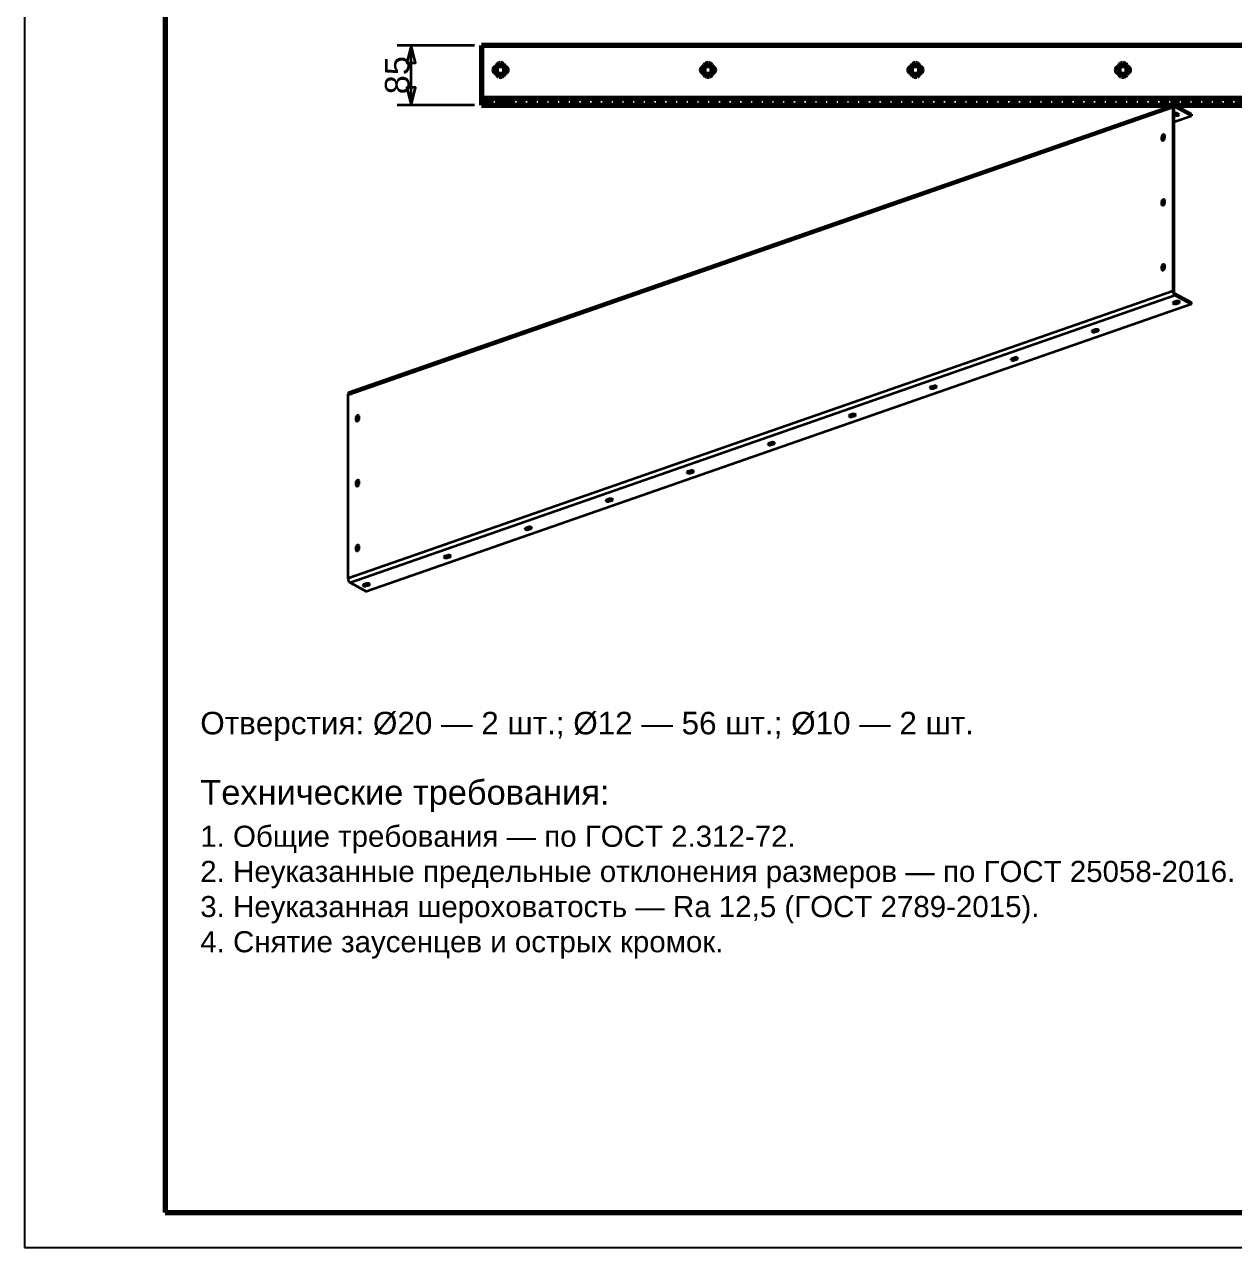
# Model space of a CAD drawing. Header units: millimetres. Extents: x 0 to 420, y 0 to 297.
# Drawn here: x 0 to 172.1, y 0 to 174 of the extents above; entities that cross this region are included whole.
import ezdxf
from ezdxf.enums import TextEntityAlignment as Align

# ---------------------------------------------------------------- set-up
doc = ezdxf.new("R2010")
doc.units = ezdxf.units.MM
doc.linetypes.add('DASHED', pattern=[1.524, 1.27, -0.254])
doc.styles.add('GOST', font='Arial')

msp = doc.modelspace()

# ---------------------------------------------------------------- linework, layer by layer
at = {"color": 7, "lineweight": 35}
for p, q in [((64, 171), (53, 171)), ((55, 162.5), (55, 171)), ((64, 162.5), (53, 162.5))]:
    msp.add_line(p, q, dxfattribs=at)
at = {"color": 1, "lineweight": 70}
for p, q in [((65, 171), (65, 163.5)), ((365.4, 171), (65, 171)), ((67.13, 167.99), (67.1, 167.8)), ((67.1, 167.8), (67.1, 167.2)), ((67.1, 167.2), (67.13, 167.01)), ((67.21, 168.15), (67.13, 167.99)), ((67.13, 167.01), (67.21, 166.85)), ((67.2, 168.1), (67.18, 168.1)), ((68.2, 168.1), (67.2, 168.1)), ((67.35, 168.29), (67.21, 168.15)), ((67.51, 168.37), (67.35, 168.29)), ((67.7, 168.4), (67.51, 168.37)), ((67.89, 168.37), (67.7, 168.4)), ((68.05, 168.29), (67.89, 168.37)), ((68.19, 168.15), (68.05, 168.29)), ((68.27, 167.99), (68.19, 168.15)), ((68.19, 166.85), (68.27, 167.01)), ((68.22, 168.1), (68.2, 168.1)), ((68.3, 167.8), (68.27, 167.99)), ((68.27, 167.01), (68.3, 167.2)), ((68.3, 167.2), (68.3, 167.8)), ((96.63, 167.99), (96.6, 167.8)), ((96.6, 167.8), (96.6, 167.2)), ((96.6, 167.2), (96.63, 167.01)), ((96.71, 168.15), (96.63, 167.99)), ((96.63, 167.01), (96.71, 166.85)), ((96.7, 168.1), (96.68, 168.1)), ((97.7, 168.1), (96.7, 168.1)), ((96.85, 168.29), (96.71, 168.15)), ((97.01, 168.37), (96.85, 168.29)), ((97.2, 168.4), (97.01, 168.37)), ((97.39, 168.37), (97.2, 168.4)), ((97.55, 168.29), (97.39, 168.37)), ((97.69, 168.15), (97.55, 168.29)), ((97.77, 167.99), (97.69, 168.15)), ((97.69, 166.85), (97.77, 167.01)), ((97.72, 168.1), (97.7, 168.1)), ((97.8, 167.8), (97.77, 167.99)), ((97.77, 167.01), (97.8, 167.2)), ((97.8, 167.2), (97.8, 167.8)), ((126.13, 167.99), (126.1, 167.8)), ((126.1, 167.8), (126.1, 167.2)), ((126.1, 167.2), (126.13, 167.01)), ((126.21, 168.15), (126.13, 167.99)), ((126.13, 167.01), (126.21, 166.85)), ((126.2, 168.1), (126.18, 168.1)), ((127.2, 168.1), (126.2, 168.1)), ((126.35, 168.29), (126.21, 168.15)), ((126.51, 168.37), (126.35, 168.29)), ((126.7, 168.4), (126.51, 168.37)), ((126.89, 168.37), (126.7, 168.4)), ((127.05, 168.29), (126.89, 168.37)), ((127.19, 168.15), (127.05, 168.29)), ((127.27, 167.99), (127.19, 168.15)), ((127.19, 166.85), (127.27, 167.01)), ((127.22, 168.1), (127.2, 168.1)), ((127.3, 167.8), (127.27, 167.99)), ((127.27, 167.01), (127.3, 167.2)), ((127.3, 167.2), (127.3, 167.8)), ((155.63, 167.99), (155.6, 167.8)), ((155.6, 167.8), (155.6, 167.2)), ((155.6, 167.2), (155.63, 167.01)), ((155.71, 168.15), (155.63, 167.99)), ((155.63, 167.01), (155.71, 166.85)), ((155.7, 168.1), (155.68, 168.1)), ((156.7, 168.1), (155.7, 168.1)), ((155.85, 168.29), (155.71, 168.15)), ((156.01, 168.37), (155.85, 168.29)), ((156.2, 168.4), (156.01, 168.37)), ((156.39, 168.37), (156.2, 168.4)), ((156.55, 168.29), (156.39, 168.37)), ((156.69, 168.15), (156.55, 168.29)), ((156.77, 167.99), (156.69, 168.15)), ((156.69, 166.85), (156.77, 167.01)), ((156.72, 168.1), (156.7, 168.1)), ((156.8, 167.8), (156.77, 167.99)), ((156.77, 167.01), (156.8, 167.2)), ((156.8, 167.2), (156.8, 167.8)), ((67.18, 166.9), (67.2, 166.9)), ((67.2, 166.9), (68.2, 166.9)), ((67.21, 166.85), (67.35, 166.71)), ((67.35, 166.71), (67.51, 166.63)), ((67.51, 166.63), (67.7, 166.6)), ((67.7, 166.6), (67.89, 166.63)), ((67.89, 166.63), (68.05, 166.71)), ((68.05, 166.71), (68.19, 166.85)), ((68.2, 166.9), (68.22, 166.9)), ((96.68, 166.9), (96.7, 166.9)), ((96.7, 166.9), (97.7, 166.9)), ((96.71, 166.85), (96.85, 166.71)), ((96.85, 166.71), (97.01, 166.63)), ((97.01, 166.63), (97.2, 166.6)), ((97.2, 166.6), (97.39, 166.63)), ((97.39, 166.63), (97.55, 166.71)), ((97.55, 166.71), (97.69, 166.85)), ((97.7, 166.9), (97.72, 166.9)), ((126.18, 166.9), (126.2, 166.9)), ((126.2, 166.9), (127.2, 166.9)), ((126.21, 166.85), (126.35, 166.71)), ((126.35, 166.71), (126.51, 166.63)), ((126.51, 166.63), (126.7, 166.6)), ((126.7, 166.6), (126.89, 166.63)), ((126.89, 166.63), (127.05, 166.71)), ((127.05, 166.71), (127.19, 166.85)), ((127.2, 166.9), (127.22, 166.9)), ((155.68, 166.9), (155.7, 166.9)), ((155.7, 166.9), (156.7, 166.9)), ((155.71, 166.85), (155.85, 166.71)), ((155.85, 166.71), (156.01, 166.63)), ((156.01, 166.63), (156.2, 166.6)), ((156.2, 166.6), (156.39, 166.63)), ((156.39, 166.63), (156.55, 166.71)), ((156.55, 166.71), (156.69, 166.85)), ((156.7, 166.9), (156.72, 166.9)), ((65, 163.5), (65, 163.39)), ((65, 163.5), (365.4, 163.5)), ((65, 163.39), (65, 163.28)), ((65, 163.28), (65, 163.17)), ((65, 163.17), (65, 163.07)), ((65, 163.07), (65, 162.97)), ((65, 162.97), (65, 162.88)), ((65, 162.88), (65, 162.79)), ((65, 162.79), (65, 162.72)), ((65, 162.72), (65, 162.65)), ((65, 162.65), (65, 162.6)), ((65, 162.6), (65, 162.56)), ((65, 162.56), (65, 162.53)), ((65, 162.53), (65, 162.51)), ((65, 162.51), (65, 162.5)), ((65, 162.5), (365.4, 162.5))]:
    msp.add_line(p, q, dxfattribs=at)
at = {"color": 5, "linetype": 'DASHED', "lineweight": 35}
for p, q in [((65, 171), (65, 163.5)), ((365.4, 171), (65, 171)), ((65, 163.5), (65, 171)), ((365.4, 171), (65, 171)), ((65, 171), (365.4, 171)), ((65, 163.5), (65, 171)), ((66.6, 167.5), (66.63, 167.69)), ((66.63, 167.68), (66.6, 167.5)), ((66.6, 167.5), (66.63, 167.32)), ((66.63, 167.31), (66.6, 167.5)), ((66.71, 167.85), (66.63, 167.68)), ((66.63, 167.69), (66.71, 167.85)), ((66.63, 167.32), (66.71, 167.15)), ((66.71, 167.15), (66.63, 167.31)), ((66.71, 167.85), (66.85, 167.99)), ((66.84, 167.98), (66.71, 167.85)), ((66.71, 167.15), (66.84, 167.02)), ((66.85, 167.01), (66.71, 167.15)), ((67, 168.07), (66.84, 167.98)), ((66.84, 167.02), (67, 166.93)), ((66.85, 167.99), (67.01, 168.07)), ((67.01, 166.93), (66.85, 167.01)), ((67.18, 168.1), (67, 168.07)), ((67.01, 168.07), (67.2, 168.1)), ((67.1, 167.8), (67.13, 167.99)), ((67.1, 167.2), (67.1, 167.8)), ((67.13, 167.01), (67.1, 167.2)), ((67.13, 167.99), (67.21, 168.15)), ((67.21, 166.85), (67.13, 167.01)), ((67.2, 168.1), (68.2, 168.1)), ((67.21, 168.15), (67.35, 168.29)), ((67.35, 168.29), (67.51, 168.37)), ((67.51, 168.37), (67.7, 168.4)), ((67.7, 168.4), (67.89, 168.37)), ((67.89, 168.37), (68.05, 168.29)), ((68.05, 168.29), (68.19, 168.15)), ((68.19, 168.15), (68.27, 167.99)), ((68.27, 167.01), (68.19, 166.85)), ((68.2, 168.1), (68.39, 168.07)), ((68.4, 168.07), (68.22, 168.1)), ((68.27, 167.99), (68.3, 167.8)), ((68.3, 167.2), (68.27, 167.01)), ((68.3, 167.8), (68.3, 167.2)), ((68.39, 168.07), (68.55, 167.99)), ((68.55, 167.01), (68.39, 166.93)), ((68.56, 167.98), (68.4, 168.07)), ((68.4, 166.93), (68.56, 167.02)), ((68.55, 167.99), (68.69, 167.85)), ((68.69, 167.15), (68.55, 167.01)), ((68.69, 167.85), (68.56, 167.98)), ((68.56, 167.02), (68.69, 167.15)), ((68.77, 167.68), (68.69, 167.85)), ((68.69, 167.85), (68.77, 167.69)), ((68.69, 167.15), (68.77, 167.32)), ((68.77, 167.31), (68.69, 167.15)), ((68.77, 167.69), (68.8, 167.5)), ((68.8, 167.5), (68.77, 167.68)), ((68.77, 167.32), (68.8, 167.5)), ((68.8, 167.5), (68.77, 167.31)), ((96.1, 167.5), (96.13, 167.69)), ((96.13, 167.68), (96.1, 167.5)), ((96.1, 167.5), (96.13, 167.32)), ((96.13, 167.31), (96.1, 167.5)), ((96.21, 167.85), (96.13, 167.68)), ((96.13, 167.69), (96.21, 167.85)), ((96.13, 167.32), (96.21, 167.15)), ((96.21, 167.15), (96.13, 167.31)), ((96.21, 167.85), (96.35, 167.99)), ((96.34, 167.98), (96.21, 167.85)), ((96.21, 167.15), (96.34, 167.02)), ((96.35, 167.01), (96.21, 167.15)), ((96.5, 168.07), (96.34, 167.98)), ((96.34, 167.02), (96.5, 166.93)), ((96.35, 167.99), (96.51, 168.07)), ((96.51, 166.93), (96.35, 167.01)), ((96.68, 168.1), (96.5, 168.07)), ((96.51, 168.07), (96.7, 168.1)), ((96.6, 167.8), (96.63, 167.99)), ((96.6, 167.2), (96.6, 167.8)), ((96.63, 167.01), (96.6, 167.2)), ((96.63, 167.99), (96.71, 168.15)), ((96.71, 166.85), (96.63, 167.01)), ((96.7, 168.1), (97.7, 168.1)), ((96.71, 168.15), (96.85, 168.29)), ((96.85, 168.29), (97.01, 168.37)), ((97.01, 168.37), (97.2, 168.4)), ((97.2, 168.4), (97.39, 168.37)), ((97.39, 168.37), (97.55, 168.29)), ((97.55, 168.29), (97.69, 168.15)), ((97.69, 168.15), (97.77, 167.99)), ((97.77, 167.01), (97.69, 166.85)), ((97.7, 168.1), (97.89, 168.07)), ((97.9, 168.07), (97.72, 168.1)), ((97.77, 167.99), (97.8, 167.8)), ((97.8, 167.2), (97.77, 167.01)), ((97.8, 167.8), (97.8, 167.2)), ((97.89, 168.07), (98.05, 167.99)), ((98.05, 167.01), (97.89, 166.93)), ((98.06, 167.98), (97.9, 168.07)), ((97.9, 166.93), (98.06, 167.02)), ((98.05, 167.99), (98.19, 167.85)), ((98.19, 167.15), (98.05, 167.01)), ((98.19, 167.85), (98.06, 167.98)), ((98.06, 167.02), (98.19, 167.15)), ((98.27, 167.68), (98.19, 167.85)), ((98.19, 167.85), (98.27, 167.69)), ((98.19, 167.15), (98.27, 167.32)), ((98.27, 167.31), (98.19, 167.15)), ((98.27, 167.69), (98.3, 167.5)), ((98.3, 167.5), (98.27, 167.68)), ((98.27, 167.32), (98.3, 167.5)), ((98.3, 167.5), (98.27, 167.31)), ((125.6, 167.5), (125.63, 167.69)), ((125.63, 167.68), (125.6, 167.5)), ((125.6, 167.5), (125.63, 167.32)), ((125.63, 167.31), (125.6, 167.5)), ((125.71, 167.85), (125.63, 167.68)), ((125.63, 167.69), (125.71, 167.85)), ((125.63, 167.32), (125.71, 167.15)), ((125.71, 167.15), (125.63, 167.31)), ((125.71, 167.85), (125.85, 167.99)), ((125.84, 167.98), (125.71, 167.85)), ((125.71, 167.15), (125.84, 167.02)), ((125.85, 167.01), (125.71, 167.15)), ((126, 168.07), (125.84, 167.98)), ((125.84, 167.02), (126, 166.93)), ((125.85, 167.99), (126.01, 168.07)), ((126.01, 166.93), (125.85, 167.01)), ((126.18, 168.1), (126, 168.07)), ((126.01, 168.07), (126.2, 168.1)), ((126.1, 167.8), (126.13, 167.99)), ((126.1, 167.2), (126.1, 167.8)), ((126.13, 167.01), (126.1, 167.2)), ((126.13, 167.99), (126.21, 168.15)), ((126.21, 166.85), (126.13, 167.01)), ((126.2, 168.1), (127.2, 168.1)), ((126.21, 168.15), (126.35, 168.29)), ((126.35, 168.29), (126.51, 168.37)), ((126.51, 168.37), (126.7, 168.4)), ((126.7, 168.4), (126.89, 168.37)), ((126.89, 168.37), (127.05, 168.29)), ((127.05, 168.29), (127.19, 168.15)), ((127.19, 168.15), (127.27, 167.99)), ((127.27, 167.01), (127.19, 166.85)), ((127.2, 168.1), (127.39, 168.07)), ((127.4, 168.07), (127.22, 168.1)), ((127.27, 167.99), (127.3, 167.8)), ((127.3, 167.2), (127.27, 167.01)), ((127.3, 167.8), (127.3, 167.2)), ((127.39, 168.07), (127.55, 167.99)), ((127.55, 167.01), (127.39, 166.93)), ((127.56, 167.98), (127.4, 168.07)), ((127.4, 166.93), (127.56, 167.02)), ((127.55, 167.99), (127.69, 167.85)), ((127.69, 167.15), (127.55, 167.01)), ((127.69, 167.85), (127.56, 167.98)), ((127.56, 167.02), (127.69, 167.15)), ((127.77, 167.68), (127.69, 167.85)), ((127.69, 167.85), (127.77, 167.69)), ((127.69, 167.15), (127.77, 167.32)), ((127.77, 167.31), (127.69, 167.15)), ((127.77, 167.69), (127.8, 167.5)), ((127.8, 167.5), (127.77, 167.68)), ((127.77, 167.32), (127.8, 167.5)), ((127.8, 167.5), (127.77, 167.31)), ((155.1, 167.5), (155.13, 167.69)), ((155.13, 167.68), (155.1, 167.5)), ((155.1, 167.5), (155.13, 167.32)), ((155.13, 167.31), (155.1, 167.5)), ((155.21, 167.85), (155.13, 167.68)), ((155.13, 167.69), (155.21, 167.85)), ((155.13, 167.32), (155.21, 167.15)), ((155.21, 167.15), (155.13, 167.31)), ((155.21, 167.85), (155.35, 167.99)), ((155.34, 167.98), (155.21, 167.85)), ((155.21, 167.15), (155.34, 167.02)), ((155.35, 167.01), (155.21, 167.15)), ((155.5, 168.07), (155.34, 167.98)), ((155.34, 167.02), (155.5, 166.93)), ((155.35, 167.99), (155.51, 168.07)), ((155.51, 166.93), (155.35, 167.01)), ((155.68, 168.1), (155.5, 168.07)), ((155.51, 168.07), (155.7, 168.1)), ((155.6, 167.8), (155.63, 167.99)), ((155.6, 167.2), (155.6, 167.8)), ((155.63, 167.01), (155.6, 167.2)), ((155.63, 167.99), (155.71, 168.15)), ((155.71, 166.85), (155.63, 167.01)), ((155.7, 168.1), (156.7, 168.1)), ((155.71, 168.15), (155.85, 168.29)), ((155.85, 168.29), (156.01, 168.37)), ((156.01, 168.37), (156.2, 168.4)), ((156.2, 168.4), (156.39, 168.37)), ((156.39, 168.37), (156.55, 168.29)), ((156.55, 168.29), (156.69, 168.15)), ((156.69, 168.15), (156.77, 167.99)), ((156.77, 167.01), (156.69, 166.85)), ((156.7, 168.1), (156.89, 168.07)), ((156.9, 168.07), (156.72, 168.1)), ((156.77, 167.99), (156.8, 167.8)), ((156.8, 167.2), (156.77, 167.01)), ((156.8, 167.8), (156.8, 167.2)), ((156.89, 168.07), (157.05, 167.99)), ((157.05, 167.01), (156.89, 166.93)), ((157.06, 167.98), (156.9, 168.07)), ((156.9, 166.93), (157.06, 167.02)), ((157.05, 167.99), (157.19, 167.85)), ((157.19, 167.15), (157.05, 167.01)), ((157.19, 167.85), (157.06, 167.98)), ((157.06, 167.02), (157.19, 167.15)), ((157.27, 167.68), (157.19, 167.85)), ((157.19, 167.85), (157.27, 167.69)), ((157.19, 167.15), (157.27, 167.32)), ((157.27, 167.31), (157.19, 167.15)), ((157.27, 167.69), (157.3, 167.5)), ((157.3, 167.5), (157.27, 167.68)), ((157.27, 167.32), (157.3, 167.5)), ((157.3, 167.5), (157.27, 167.31)), ((67, 166.93), (67.18, 166.9)), ((67.2, 166.9), (67.01, 166.93)), ((68.2, 166.9), (67.2, 166.9)), ((67.35, 166.71), (67.21, 166.85)), ((67.51, 166.63), (67.35, 166.71)), ((67.7, 166.6), (67.51, 166.63)), ((67.89, 166.63), (67.7, 166.6)), ((68.05, 166.71), (67.89, 166.63)), ((68.19, 166.85), (68.05, 166.71)), ((68.39, 166.93), (68.2, 166.9)), ((68.22, 166.9), (68.4, 166.93)), ((96.5, 166.93), (96.68, 166.9)), ((96.7, 166.9), (96.51, 166.93)), ((97.7, 166.9), (96.7, 166.9)), ((96.85, 166.71), (96.71, 166.85)), ((97.01, 166.63), (96.85, 166.71)), ((97.2, 166.6), (97.01, 166.63)), ((97.39, 166.63), (97.2, 166.6)), ((97.55, 166.71), (97.39, 166.63)), ((97.69, 166.85), (97.55, 166.71)), ((97.89, 166.93), (97.7, 166.9)), ((97.72, 166.9), (97.9, 166.93)), ((126, 166.93), (126.18, 166.9)), ((126.2, 166.9), (126.01, 166.93)), ((127.2, 166.9), (126.2, 166.9)), ((126.35, 166.71), (126.21, 166.85)), ((126.51, 166.63), (126.35, 166.71)), ((126.7, 166.6), (126.51, 166.63)), ((126.89, 166.63), (126.7, 166.6)), ((127.05, 166.71), (126.89, 166.63)), ((127.19, 166.85), (127.05, 166.71)), ((127.39, 166.93), (127.2, 166.9)), ((127.22, 166.9), (127.4, 166.93)), ((155.5, 166.93), (155.68, 166.9)), ((155.7, 166.9), (155.51, 166.93)), ((156.7, 166.9), (155.7, 166.9)), ((155.85, 166.71), (155.71, 166.85)), ((156.01, 166.63), (155.85, 166.71)), ((156.2, 166.6), (156.01, 166.63)), ((156.39, 166.63), (156.2, 166.6)), ((156.55, 166.71), (156.39, 166.63)), ((156.69, 166.85), (156.55, 166.71)), ((156.89, 166.93), (156.7, 166.9)), ((156.72, 166.9), (156.9, 166.93)), ((65, 163.39), (65, 163.5)), ((65, 163.5), (65, 163.44)), ((65, 163.44), (65, 163.5)), ((65, 163.44), (65, 163.39)), ((65, 163.39), (65, 163.44)), ((65, 163.28), (65, 163.39)), ((65, 163.39), (65, 163.33)), ((65, 163.33), (65, 163.39)), ((65, 163.33), (65, 163.28)), ((65, 163.28), (65, 163.33)), ((65, 163.17), (65, 163.28)), ((65, 163.28), (65, 163.23)), ((65, 163.23), (65, 163.28)), ((65, 163.23), (65, 163.19)), ((65, 163.19), (65, 163.23)), ((65, 163.19), (65, 163.15)), ((65, 163.15), (65, 163.19)), ((65, 163.07), (65, 163.17)), ((65, 163.15), (65, 163.11)), ((65, 163.11), (65, 163.15)), ((65, 163.11), (65, 163.08)), ((65, 163.08), (65, 163.11)), ((65, 163.08), (65, 163.05)), ((65, 163.05), (65, 163.08)), ((65, 162.97), (65, 163.07)), ((65, 163.05), (65, 163.03)), ((65, 163.03), (65, 163.05)), ((65, 163.03), (65, 163.01)), ((65, 163.01), (65, 163.03)), ((65, 163.01), (65, 163)), ((65, 163), (65, 163.01)), ((65, 163), (65, 163)), ((65, 163), (65, 162.5)), ((365.4, 163), (65, 163)), ((365.4, 163), (65, 163)), ((65, 163), (65, 162.5)), ((65, 163), (65, 163)), ((65, 162.88), (65, 162.97)), ((65, 162.79), (65, 162.88)), ((65, 162.72), (65, 162.79)), ((65, 162.65), (65, 162.72)), ((65, 162.6), (65, 162.65)), ((65, 162.56), (65, 162.6)), ((65, 162.53), (65, 162.56)), ((65, 162.51), (65, 162.53)), ((65, 162.5), (65, 162.51)), ((65, 162.5), (365.4, 162.5)), ((67.9, 163), (67.9, 162.5)), ((67.92, 163), (67.9, 163)), ((67.9, 163), (67.9, 162.5)), ((67.9, 163), (67.92, 163)), ((67.9, 163), (67.9, 162.5)), ((67.92, 163), (67.9, 163)), ((67.9, 163), (67.9, 162.5)), ((67.9, 163), (67.92, 163)), ((67.9, 163), (67.9, 162.5)), ((67.92, 163), (67.9, 163)), ((67.9, 163), (67.9, 162.5)), ((67.9, 163), (67.92, 163)), ((67.9, 162.5), (67.92, 162.5)), ((67.92, 162.5), (67.9, 162.5)), ((67.9, 162.5), (67.92, 162.5)), ((67.92, 162.5), (67.9, 162.5)), ((67.9, 162.5), (67.92, 162.5)), ((67.92, 162.5), (67.9, 162.5)), ((67.96, 163), (67.92, 163)), ((67.92, 163), (67.96, 163)), ((67.96, 163), (67.92, 163)), ((67.92, 163), (67.96, 163)), ((67.96, 163), (67.92, 163)), ((67.92, 163), (67.96, 163)), ((67.92, 162.5), (67.96, 162.5)), ((67.96, 162.5), (67.92, 162.5)), ((67.92, 162.5), (67.96, 162.5)), ((67.96, 162.5), (67.92, 162.5)), ((67.92, 162.5), (67.96, 162.5)), ((67.96, 162.5), (67.92, 162.5)), ((68.03, 163), (67.96, 163)), ((67.96, 163), (68.03, 163)), ((68.03, 163), (67.96, 163)), ((67.96, 163), (68.03, 163)), ((68.03, 163), (67.96, 163)), ((67.96, 163), (68.03, 163)), ((67.96, 162.5), (68.03, 162.5)), ((68.03, 162.5), (67.96, 162.5)), ((67.96, 162.5), (68.03, 162.5)), ((68.03, 162.5), (67.96, 162.5)), ((67.96, 162.5), (68.03, 162.5)), ((68.03, 162.5), (67.96, 162.5)), ((68.13, 163), (68.03, 163)), ((68.03, 163), (68.13, 163)), ((68.13, 163), (68.03, 163)), ((68.03, 163), (68.13, 163)), ((68.13, 163), (68.03, 163)), ((68.03, 163), (68.13, 163)), ((68.03, 162.5), (68.13, 162.5)), ((68.13, 162.5), (68.03, 162.5)), ((68.03, 162.5), (68.13, 162.5)), ((68.13, 162.5), (68.03, 162.5)), ((68.03, 162.5), (68.13, 162.5)), ((68.13, 162.5), (68.03, 162.5)), ((68.24, 163), (68.13, 163)), ((68.13, 163), (68.24, 163)), ((68.24, 163), (68.13, 163)), ((68.13, 163), (68.24, 163)), ((68.24, 163), (68.13, 163)), ((68.13, 163), (68.24, 163)), ((68.13, 162.5), (68.24, 162.5)), ((68.24, 162.5), (68.13, 162.5)), ((68.13, 162.5), (68.24, 162.5)), ((68.24, 162.5), (68.13, 162.5)), ((68.13, 162.5), (68.24, 162.5)), ((68.24, 162.5), (68.13, 162.5)), ((68.37, 163), (68.24, 163)), ((68.24, 163), (68.37, 163)), ((68.37, 163), (68.24, 163)), ((68.24, 163), (68.37, 163)), ((68.37, 163), (68.24, 163)), ((68.24, 163), (68.37, 163)), ((68.24, 162.5), (68.37, 162.5)), ((68.37, 162.5), (68.24, 162.5)), ((68.24, 162.5), (68.37, 162.5)), ((68.37, 162.5), (68.24, 162.5)), ((68.24, 162.5), (68.37, 162.5)), ((68.37, 162.5), (68.24, 162.5)), ((68.5, 163), (68.37, 163)), ((68.37, 163), (68.5, 163)), ((68.5, 163), (68.37, 163)), ((68.37, 163), (68.5, 163)), ((68.5, 163), (68.37, 163)), ((68.37, 163), (68.5, 163)), ((68.37, 162.5), (68.5, 162.5)), ((68.5, 162.5), (68.37, 162.5)), ((68.37, 162.5), (68.5, 162.5)), ((68.5, 162.5), (68.37, 162.5)), ((68.37, 162.5), (68.5, 162.5)), ((68.5, 162.5), (68.37, 162.5)), ((68.63, 163), (68.5, 163)), ((68.5, 163), (68.63, 163)), ((68.63, 163), (68.5, 163)), ((68.5, 163), (68.63, 163)), ((68.63, 163), (68.5, 163)), ((68.5, 163), (68.63, 163)), ((68.5, 162.5), (68.63, 162.5)), ((68.63, 162.5), (68.5, 162.5)), ((68.5, 162.5), (68.63, 162.5)), ((68.63, 162.5), (68.5, 162.5)), ((68.5, 162.5), (68.63, 162.5)), ((68.63, 162.5), (68.5, 162.5)), ((68.76, 163), (68.63, 163)), ((68.63, 163), (68.76, 163)), ((68.76, 163), (68.63, 163)), ((68.63, 163), (68.76, 163)), ((68.76, 163), (68.63, 163)), ((68.63, 163), (68.76, 163)), ((68.63, 162.5), (68.76, 162.5)), ((68.76, 162.5), (68.63, 162.5)), ((68.63, 162.5), (68.76, 162.5)), ((68.76, 162.5), (68.63, 162.5)), ((68.63, 162.5), (68.76, 162.5)), ((68.76, 162.5), (68.63, 162.5)), ((68.87, 163), (68.76, 163)), ((68.76, 163), (68.87, 163)), ((68.87, 163), (68.76, 163)), ((68.76, 163), (68.87, 163)), ((68.87, 163), (68.76, 163)), ((68.76, 163), (68.87, 163)), ((68.76, 162.5), (68.87, 162.5)), ((68.87, 162.5), (68.76, 162.5)), ((68.76, 162.5), (68.87, 162.5)), ((68.87, 162.5), (68.76, 162.5)), ((68.76, 162.5), (68.87, 162.5)), ((68.87, 162.5), (68.76, 162.5)), ((68.97, 163), (68.87, 163)), ((68.87, 163), (68.97, 163)), ((68.97, 163), (68.87, 163)), ((68.87, 163), (68.97, 163)), ((68.97, 163), (68.87, 163)), ((68.87, 163), (68.97, 163)), ((68.87, 162.5), (68.97, 162.5)), ((68.97, 162.5), (68.87, 162.5)), ((68.87, 162.5), (68.97, 162.5)), ((68.97, 162.5), (68.87, 162.5)), ((68.87, 162.5), (68.97, 162.5)), ((68.97, 162.5), (68.87, 162.5)), ((69.04, 163), (68.97, 163)), ((68.97, 163), (69.04, 163)), ((69.04, 163), (68.97, 163)), ((68.97, 163), (69.04, 163)), ((69.04, 163), (68.97, 163)), ((68.97, 163), (69.04, 163)), ((68.97, 162.5), (69.04, 162.5)), ((69.04, 162.5), (68.97, 162.5)), ((68.97, 162.5), (69.04, 162.5)), ((69.04, 162.5), (68.97, 162.5)), ((68.97, 162.5), (69.04, 162.5)), ((69.04, 162.5), (68.97, 162.5)), ((69.08, 163), (69.04, 163)), ((69.04, 163), (69.08, 163)), ((69.08, 163), (69.04, 163)), ((69.04, 163), (69.08, 163)), ((69.08, 163), (69.04, 163)), ((69.04, 163), (69.08, 163)), ((69.04, 162.5), (69.08, 162.5)), ((69.08, 162.5), (69.04, 162.5)), ((69.04, 162.5), (69.08, 162.5)), ((69.08, 162.5), (69.04, 162.5)), ((69.04, 162.5), (69.08, 162.5)), ((69.08, 162.5), (69.04, 162.5)), ((69.1, 163), (69.08, 163)), ((69.08, 163), (69.1, 163)), ((69.1, 163), (69.08, 163)), ((69.08, 163), (69.1, 163)), ((69.1, 163), (69.08, 163)), ((69.08, 163), (69.1, 163)), ((69.08, 162.5), (69.1, 162.5)), ((69.1, 162.5), (69.08, 162.5)), ((69.08, 162.5), (69.1, 162.5)), ((69.1, 162.5), (69.08, 162.5)), ((69.08, 162.5), (69.1, 162.5)), ((69.1, 162.5), (69.08, 162.5)), ((69.1, 163), (69.1, 162.5)), ((69.1, 163), (69.1, 162.5)), ((69.1, 163), (69.1, 162.5)), ((69.1, 163), (69.1, 162.5)), ((69.1, 163), (69.1, 162.5)), ((69.1, 163), (69.1, 162.5))]:
    msp.add_line(p, q, dxfattribs=at)
at = {"color": 1, "lineweight": 35}
for p, q in [((46, 121.3), (163.29, 162.19)), ((163.43, 162.49), (46.15, 121.61)), ((163.3, 162.3), (163.29, 162.19)), ((163.29, 162.19), (163.29, 136.09)), ((163.33, 162.39), (163.3, 162.3)), ((163.37, 162.45), (163.33, 162.39)), ((163.43, 162.49), (163.37, 162.45)), ((163.47, 162.5), (163.43, 162.49)), ((163.45, 162.16), (163.44, 162.1)), ((163.44, 162.1), (163.44, 136)), ((163.46, 162.2), (163.45, 162.16)), ((163.49, 162.24), (163.46, 162.2)), ((163.6, 162.24), (163.46, 162.2)), ((163.51, 162.5), (163.47, 162.5)), ((163.52, 162.26), (163.49, 162.24)), ((163.56, 162.49), (163.51, 162.5)), ((163.56, 162.26), (163.52, 162.26)), ((163.6, 162.47), (163.56, 162.49)), ((163.6, 162.24), (163.56, 162.26)), ((165.94, 161.19), (163.6, 162.47)), ((165.94, 160.97), (163.6, 162.24)), ((163.49, 161.34), (163.44, 161.31)), ((163.44, 161.18), (163.47, 161.17)), ((163.44, 160.1), (165.94, 160.97)), ((163.47, 161.33), (163.47, 161.17)), ((163.47, 161.17), (163.65, 161.06)), ((163.54, 161.36), (163.49, 161.34)), ((163.65, 161.29), (163.53, 161.36)), ((163.68, 161.38), (163.54, 161.36)), ((163.74, 161.26), (163.65, 161.29)), ((163.65, 161.29), (163.65, 161.06)), ((163.65, 161.06), (163.72, 161.04)), ((163.82, 161.37), (163.68, 161.38)), ((163.72, 161.04), (163.81, 161.02)), ((163.84, 161.24), (163.74, 161.26)), ((163.81, 161.02), (163.9, 161.01)), ((163.88, 161.35), (163.82, 161.37)), ((163.95, 161.24), (163.84, 161.24)), ((163.93, 161.33), (163.88, 161.35)), ((163.9, 161.01), (163.99, 161.02)), ((164.12, 161.23), (163.93, 161.33)), ((164.06, 161.26), (163.95, 161.24)), ((163.99, 161.02), (164.07, 161.04)), ((164.07, 161.04), (164.13, 161.07)), ((164.17, 161.19), (164.12, 161.23)), ((164.13, 161.07), (164.17, 161.11)), ((164.19, 161.15), (164.17, 161.19)), ((164.17, 161.11), (164.19, 161.15)), ((165.94, 161.19), (165.94, 160.97)), ((161.72, 158.1), (161.69, 158.02)), ((161.69, 158.02), (161.69, 157.94)), ((161.69, 157.94), (161.69, 157.67)), ((161.84, 157.86), (161.69, 157.94)), ((161.69, 157.67), (161.69, 157.61)), ((161.84, 157.59), (161.69, 157.67)), ((161.69, 157.61), (161.71, 157.56)), ((161.71, 157.56), (161.74, 157.52)), ((161.76, 158.17), (161.72, 158.1)), ((161.74, 157.52), (161.78, 157.49)), ((161.82, 158.23), (161.76, 158.17)), ((161.78, 157.49), (161.83, 157.47)), ((161.88, 158.27), (161.82, 158.23)), ((161.83, 157.47), (161.9, 157.48)), ((161.84, 157.86), (161.85, 157.92)), ((161.84, 157.59), (161.84, 157.86)), ((161.85, 157.52), (161.84, 157.59)), ((161.85, 157.92), (161.87, 157.98)), ((161.87, 157.47), (161.85, 157.52)), ((161.87, 157.98), (161.89, 158.04)), ((161.94, 158.3), (161.88, 158.27)), ((161.89, 158.04), (161.93, 158.1)), ((161.9, 157.48), (161.96, 157.5)), ((161.93, 158.1), (161.97, 158.15)), ((162.01, 158.3), (161.94, 158.3)), ((161.96, 157.5), (162.02, 157.55)), ((161.97, 158.15), (162.02, 158.18)), ((162.06, 158.29), (162.01, 158.3)), ((162.02, 158.18), (162.08, 158.21)), ((162.02, 157.55), (162.08, 157.61)), ((162.1, 158.26), (162.06, 158.29)), ((162.08, 158.21), (162.13, 158.22)), ((162.08, 157.61), (162.12, 157.68)), ((162.13, 158.22), (162.1, 158.26)), ((162.12, 157.68), (162.15, 157.76)), ((162.15, 158.16), (162.13, 158.22)), ((162.15, 158.1), (162.15, 158.16)), ((162.15, 157.83), (162.15, 158.1)), ((162.15, 157.76), (162.15, 157.83)), ((161.72, 148.87), (161.69, 148.79)), ((161.69, 148.79), (161.69, 148.72)), ((161.69, 148.72), (161.69, 148.45)), ((161.84, 148.63), (161.69, 148.72)), ((161.69, 148.45), (161.69, 148.39)), ((161.84, 148.36), (161.69, 148.45)), ((161.69, 148.39), (161.71, 148.34)), ((161.71, 148.34), (161.74, 148.29)), ((161.76, 148.94), (161.72, 148.87)), ((161.74, 148.29), (161.78, 148.26)), ((161.82, 149), (161.76, 148.94)), ((161.78, 148.26), (161.83, 148.25)), ((161.88, 149.05), (161.82, 149)), ((161.83, 148.25), (161.9, 148.25)), ((161.84, 148.63), (161.85, 148.69)), ((161.84, 148.36), (161.84, 148.63)), ((161.85, 148.3), (161.84, 148.36)), ((161.85, 148.69), (161.87, 148.76)), ((161.87, 148.25), (161.85, 148.3)), ((161.87, 148.76), (161.89, 148.82)), ((161.94, 149.07), (161.88, 149.05)), ((161.89, 148.82), (161.93, 148.87)), ((161.9, 148.25), (161.96, 148.28)), ((161.93, 148.87), (161.97, 148.92)), ((162.01, 149.08), (161.94, 149.07)), ((161.96, 148.28), (162.02, 148.32)), ((161.97, 148.92), (162.02, 148.96)), ((162.06, 149.06), (162.01, 149.08)), ((162.02, 148.96), (162.08, 148.98)), ((162.02, 148.32), (162.08, 148.38)), ((162.1, 149.03), (162.06, 149.06)), ((162.08, 148.98), (162.13, 148.99)), ((162.08, 148.38), (162.12, 148.45)), ((162.13, 148.99), (162.1, 149.03)), ((162.12, 148.45), (162.15, 148.53)), ((162.15, 148.94), (162.13, 148.99)), ((162.15, 148.88), (162.15, 148.94)), ((162.15, 148.61), (162.15, 148.88)), ((162.15, 148.53), (162.15, 148.61)), ((161.72, 139.65), (161.69, 139.57)), ((161.69, 139.57), (161.69, 139.49)), ((161.69, 139.49), (161.69, 139.22)), ((161.84, 139.41), (161.69, 139.49)), ((161.69, 139.22), (161.69, 139.16)), ((161.84, 139.14), (161.69, 139.22)), ((161.76, 139.72), (161.72, 139.65)), ((161.82, 139.78), (161.76, 139.72)), ((161.88, 139.82), (161.82, 139.78)), ((161.84, 139.41), (161.85, 139.47)), ((161.84, 139.14), (161.84, 139.41)), ((161.85, 139.47), (161.87, 139.53)), ((161.87, 139.53), (161.89, 139.59)), ((161.94, 139.85), (161.88, 139.82)), ((161.89, 139.59), (161.93, 139.65)), ((161.93, 139.65), (161.97, 139.69)), ((162.01, 139.85), (161.94, 139.85)), ((161.97, 139.69), (162.02, 139.73)), ((162.06, 139.84), (162.01, 139.85)), ((162.02, 139.73), (162.08, 139.76)), ((162.1, 139.81), (162.06, 139.84)), ((162.08, 139.76), (162.13, 139.77)), ((162.08, 139.16), (162.12, 139.23)), ((162.13, 139.76), (162.1, 139.81)), ((162.12, 139.23), (162.15, 139.31)), ((162.15, 139.71), (162.13, 139.76)), ((162.15, 139.65), (162.15, 139.71)), ((162.15, 139.38), (162.15, 139.65)), ((162.15, 139.31), (162.15, 139.38)), ((161.69, 139.16), (161.71, 139.11)), ((161.71, 139.11), (161.74, 139.07)), ((161.74, 139.07), (161.78, 139.04)), ((161.78, 139.04), (161.83, 139.02)), ((161.83, 139.02), (161.9, 139.02)), ((161.85, 139.07), (161.84, 139.14)), ((161.87, 139.02), (161.85, 139.07)), ((161.9, 139.02), (161.96, 139.05)), ((161.96, 139.05), (162.02, 139.1)), ((162.02, 139.1), (162.08, 139.16)), ((46, 95.2), (163.29, 136.09)), ((163.29, 136.09), (163.29, 136)), ((163.29, 136), (163.31, 135.9)), ((163.31, 135.9), (163.34, 135.81)), ((163.34, 135.81), (163.38, 135.72)), ((163.38, 135.72), (163.43, 135.64)), ((163.44, 136), (163.45, 135.91)), ((163.45, 135.91), (163.49, 135.82)), ((163.49, 135.82), (163.54, 135.74)), ((163.54, 135.74), (163.6, 135.69)), ((46.31, 94.58), (163.6, 135.47)), ((165.94, 134.19), (48.65, 93.31)), ((163.31, 134.38), (163.3, 134.35)), ((163.3, 134.35), (163.31, 134.32)), ((163.33, 134.41), (163.31, 134.38)), ((163.31, 134.32), (163.34, 134.28)), ((163.36, 134.43), (163.33, 134.41)), ((163.34, 134.28), (163.4, 134.25)), ((163.41, 134.45), (163.36, 134.43)), ((163.4, 134.25), (163.47, 134.23)), ((163.8, 134.59), (163.41, 134.45)), ((163.43, 135.64), (163.48, 135.57)), ((163.53, 134.45), (163.44, 134.46)), ((163.47, 134.23), (163.55, 134.22)), ((163.48, 135.57), (163.54, 135.51)), ((163.62, 134.45), (163.53, 134.45)), ((163.54, 135.51), (163.6, 135.47)), ((163.55, 134.22), (163.63, 134.22)), ((163.6, 135.69), (165.94, 134.42)), ((163.6, 135.47), (165.94, 134.19)), ((163.71, 134.45), (163.62, 134.45)), ((163.63, 134.22), (163.71, 134.23)), ((163.79, 134.47), (163.71, 134.45)), ((163.71, 134.23), (163.79, 134.25)), ((164.14, 134.6), (163.79, 134.47)), ((163.79, 134.25), (163.79, 134.47)), ((163.79, 134.25), (164.18, 134.39)), ((163.87, 134.61), (163.8, 134.59)), ((163.96, 134.62), (163.87, 134.61)), ((164.04, 134.62), (163.96, 134.62)), ((164.12, 134.61), (164.04, 134.62)), ((164.19, 134.59), (164.12, 134.61)), ((164.18, 134.39), (164.18, 134.59)), ((164.18, 134.39), (164.22, 134.41)), ((164.24, 134.56), (164.19, 134.59)), ((164.22, 134.41), (164.26, 134.43)), ((164.28, 134.52), (164.24, 134.56)), ((164.26, 134.43), (164.28, 134.46)), ((164.29, 134.49), (164.28, 134.52)), ((164.28, 134.46), (164.29, 134.49)), ((165.94, 134.19), (165.94, 134.42)), ((152.28, 130.57), (151.89, 130.44)), ((152.63, 130.58), (152.27, 130.46)), ((152.36, 130.59), (152.28, 130.57)), ((152.44, 130.6), (152.36, 130.59)), ((152.52, 130.6), (152.44, 130.6)), ((152.6, 130.59), (152.52, 130.6)), ((152.67, 130.57), (152.6, 130.59)), ((152.66, 130.37), (152.66, 130.57)), ((152.73, 130.54), (152.67, 130.57)), ((152.76, 130.51), (152.73, 130.54)), ((152.77, 130.47), (152.76, 130.51)), ((151.79, 130.37), (151.78, 130.34)), ((151.78, 130.34), (151.79, 130.3)), ((151.81, 130.39), (151.79, 130.37)), ((151.79, 130.3), (151.83, 130.27)), ((151.85, 130.42), (151.81, 130.39)), ((151.83, 130.27), (151.88, 130.24)), ((151.89, 130.44), (151.85, 130.42)), ((151.88, 130.24), (151.95, 130.22)), ((152.01, 130.43), (151.93, 130.45)), ((151.95, 130.22), (152.03, 130.21)), ((152.1, 130.43), (152.01, 130.43)), ((152.03, 130.21), (152.11, 130.21)), ((152.19, 130.44), (152.1, 130.43)), ((152.11, 130.21), (152.2, 130.22)), ((152.27, 130.46), (152.19, 130.44)), ((152.2, 130.22), (152.27, 130.23)), ((152.27, 130.23), (152.27, 130.46)), ((152.27, 130.23), (152.66, 130.37)), ((152.66, 130.37), (152.71, 130.39)), ((152.71, 130.39), (152.74, 130.42)), ((152.74, 130.42), (152.76, 130.44)), ((152.76, 130.44), (152.77, 130.47)), ((140.27, 126.35), (140.26, 126.32)), ((140.26, 126.32), (140.27, 126.29)), ((140.29, 126.38), (140.27, 126.35)), ((140.27, 126.29), (140.31, 126.25)), ((140.33, 126.4), (140.29, 126.38)), ((140.31, 126.25), (140.36, 126.22)), ((140.38, 126.42), (140.33, 126.4)), ((140.36, 126.22), (140.43, 126.2)), ((140.77, 126.56), (140.38, 126.42)), ((140.49, 126.42), (140.41, 126.43)), ((140.43, 126.2), (140.51, 126.19)), ((140.58, 126.42), (140.49, 126.42)), ((140.51, 126.19), (140.6, 126.19)), ((140.67, 126.42), (140.58, 126.42)), ((140.6, 126.19), (140.68, 126.2)), ((140.75, 126.44), (140.67, 126.42)), ((140.68, 126.2), (140.75, 126.22)), ((141.11, 126.57), (140.75, 126.44)), ((140.75, 126.22), (140.75, 126.44)), ((140.75, 126.22), (141.14, 126.36)), ((140.84, 126.58), (140.77, 126.56)), ((140.92, 126.59), (140.84, 126.58)), ((141, 126.59), (140.92, 126.59)), ((141.08, 126.58), (141, 126.59)), ((141.15, 126.55), (141.08, 126.58)), ((141.14, 126.36), (141.14, 126.56)), ((141.14, 126.36), (141.19, 126.38)), ((141.21, 126.53), (141.15, 126.55)), ((141.19, 126.38), (141.22, 126.4)), ((141.24, 126.49), (141.21, 126.53)), ((141.22, 126.4), (141.25, 126.43)), ((141.25, 126.46), (141.24, 126.49)), ((141.25, 126.43), (141.25, 126.46)), ((128.78, 122.36), (128.75, 122.34)), ((128.75, 122.34), (128.75, 122.31)), ((128.75, 122.31), (128.76, 122.27)), ((128.76, 122.27), (128.79, 122.24)), ((128.81, 122.39), (128.78, 122.36)), ((128.79, 122.24), (128.85, 122.21)), ((128.86, 122.41), (128.81, 122.39)), ((128.85, 122.21), (128.92, 122.19)), ((129.25, 122.54), (128.86, 122.41)), ((128.97, 122.4), (128.89, 122.42)), ((128.92, 122.19), (129, 122.18)), ((129.06, 122.4), (128.97, 122.4)), ((129, 122.18), (129.08, 122.18)), ((129.15, 122.41), (129.06, 122.4)), ((129.08, 122.18), (129.16, 122.19)), ((129.23, 122.43), (129.15, 122.41)), ((129.16, 122.19), (129.23, 122.2)), ((129.59, 122.55), (129.23, 122.43)), ((129.23, 122.2), (129.23, 122.43)), ((129.23, 122.2), (129.62, 122.34)), ((129.32, 122.56), (129.25, 122.54)), ((129.4, 122.57), (129.32, 122.56)), ((129.49, 122.57), (129.4, 122.57)), ((129.57, 122.56), (129.49, 122.57)), ((129.64, 122.54), (129.57, 122.56)), ((129.62, 122.34), (129.62, 122.54)), ((129.62, 122.34), (129.67, 122.36)), ((129.69, 122.51), (129.64, 122.54)), ((129.67, 122.36), (129.71, 122.39)), ((129.72, 122.48), (129.69, 122.51)), ((129.71, 122.39), (129.73, 122.41)), ((129.74, 122.44), (129.72, 122.48)), ((129.73, 122.41), (129.74, 122.44)), ((46.01, 121.41), (46, 121.3)), ((46, 121.3), (46, 95.2)), ((46.04, 121.5), (46.01, 121.41)), ((46.09, 121.57), (46.04, 121.5)), ((46.15, 121.61), (46.09, 121.57)), ((47.33, 118.34), (47.26, 118.3)), ((47.39, 118.37), (47.33, 118.34)), ((47.45, 118.37), (47.39, 118.37)), ((47.51, 118.35), (47.45, 118.37)), ((47.55, 118.32), (47.51, 118.35)), ((47.58, 118.28), (47.55, 118.32)), ((117.24, 118.32), (117.23, 118.29)), ((117.26, 118.35), (117.24, 118.32)), ((117.29, 118.37), (117.26, 118.35)), ((117.34, 118.39), (117.29, 118.37)), ((117.73, 118.53), (117.34, 118.39)), ((117.46, 118.39), (117.37, 118.4)), ((117.55, 118.39), (117.46, 118.39)), ((117.64, 118.39), (117.55, 118.39)), ((117.71, 118.41), (117.64, 118.39)), ((118.07, 118.54), (117.71, 118.41)), ((117.71, 118.19), (117.71, 118.41)), ((117.71, 118.19), (118.11, 118.32)), ((117.8, 118.55), (117.73, 118.53)), ((117.88, 118.56), (117.8, 118.55)), ((117.97, 118.56), (117.88, 118.56)), ((118.05, 118.54), (117.97, 118.56)), ((118.12, 118.52), (118.05, 118.54)), ((118.11, 118.32), (118.11, 118.53)), ((118.11, 118.32), (118.15, 118.35)), ((118.17, 118.5), (118.12, 118.52)), ((118.15, 118.35), (118.19, 118.37)), ((118.21, 118.46), (118.17, 118.5)), ((118.19, 118.37), (118.21, 118.4)), ((118.22, 118.43), (118.21, 118.46)), ((118.21, 118.4), (118.22, 118.43)), ((47.14, 118.08), (47.13, 118.01)), ((47.13, 118.01), (47.13, 117.74)), ((47.29, 117.92), (47.13, 118.01)), ((47.13, 117.74), (47.14, 117.68)), ((47.29, 117.65), (47.13, 117.74)), ((47.17, 118.16), (47.14, 118.08)), ((47.14, 117.68), (47.16, 117.63)), ((47.16, 117.63), (47.18, 117.59)), ((47.21, 118.23), (47.17, 118.16)), ((47.18, 117.59), (47.22, 117.56)), ((47.26, 118.3), (47.21, 118.23)), ((47.22, 117.56), (47.28, 117.54)), ((47.28, 117.54), (47.34, 117.54)), ((47.29, 117.98), (47.31, 118.05)), ((47.29, 117.92), (47.29, 117.98)), ((47.29, 117.65), (47.29, 117.92)), ((47.3, 117.59), (47.29, 117.65)), ((47.31, 117.54), (47.3, 117.59)), ((47.31, 118.05), (47.34, 118.11)), ((47.34, 118.11), (47.38, 118.16)), ((47.34, 117.54), (47.41, 117.57)), ((47.38, 118.16), (47.42, 118.21)), ((47.41, 117.57), (47.47, 117.61)), ((47.42, 118.21), (47.47, 118.25)), ((47.47, 118.25), (47.52, 118.27)), ((47.47, 117.61), (47.52, 117.67)), ((47.52, 118.27), (47.57, 118.29)), ((47.52, 117.67), (47.57, 117.75)), ((47.57, 117.75), (47.59, 117.82)), ((47.59, 118.23), (47.58, 118.28)), ((47.6, 118.17), (47.59, 118.23)), ((47.59, 117.82), (47.6, 117.9)), ((47.6, 117.9), (47.6, 118.17)), ((117.23, 118.29), (117.24, 118.25)), ((117.24, 118.25), (117.27, 118.22)), ((117.27, 118.22), (117.33, 118.19)), ((117.33, 118.19), (117.4, 118.17)), ((117.4, 118.17), (117.48, 118.16)), ((117.48, 118.16), (117.56, 118.16)), ((117.56, 118.16), (117.64, 118.17)), ((117.64, 118.17), (117.71, 118.19)), ((105.72, 114.3), (105.71, 114.28)), ((105.71, 114.28), (105.72, 114.24)), ((105.74, 114.33), (105.72, 114.3)), ((105.72, 114.24), (105.76, 114.21)), ((105.78, 114.36), (105.74, 114.33)), ((105.76, 114.21), (105.81, 114.18)), ((105.82, 114.38), (105.78, 114.36)), ((105.81, 114.18), (105.88, 114.16)), ((106.21, 114.51), (105.82, 114.38)), ((105.94, 114.37), (105.85, 114.39)), ((105.88, 114.16), (105.96, 114.15)), ((106.03, 114.37), (105.94, 114.37)), ((105.96, 114.15), (106.04, 114.15)), ((106.12, 114.38), (106.03, 114.37)), ((106.04, 114.15), (106.12, 114.16)), ((106.2, 114.4), (106.12, 114.38)), ((106.12, 114.16), (106.2, 114.17)), ((106.56, 114.52), (106.2, 114.4)), ((106.2, 114.17), (106.2, 114.4)), ((106.2, 114.17), (106.59, 114.31)), ((106.29, 114.53), (106.21, 114.51)), ((106.37, 114.54), (106.29, 114.53)), ((106.45, 114.54), (106.37, 114.54)), ((106.53, 114.53), (106.45, 114.54)), ((106.6, 114.51), (106.53, 114.53)), ((106.59, 114.31), (106.59, 114.51)), ((106.59, 114.31), (106.63, 114.33)), ((106.65, 114.48), (106.6, 114.51)), ((106.63, 114.33), (106.67, 114.36)), ((106.69, 114.45), (106.65, 114.48)), ((106.67, 114.36), (106.69, 114.38)), ((106.7, 114.41), (106.69, 114.45)), ((106.69, 114.38), (106.7, 114.41)), ((94.2, 110.29), (94.19, 110.26)), ((94.19, 110.26), (94.2, 110.22)), ((94.22, 110.32), (94.2, 110.29)), ((94.2, 110.22), (94.24, 110.19)), ((94.26, 110.34), (94.22, 110.32)), ((94.24, 110.19), (94.29, 110.16)), ((94.3, 110.36), (94.26, 110.34)), ((94.29, 110.16), (94.36, 110.14)), ((94.69, 110.5), (94.3, 110.36)), ((94.42, 110.36), (94.34, 110.37)), ((94.36, 110.14), (94.44, 110.13)), ((94.51, 110.36), (94.42, 110.36)), ((94.44, 110.13), (94.53, 110.13)), ((94.6, 110.36), (94.51, 110.36)), ((94.53, 110.13), (94.61, 110.14)), ((94.68, 110.38), (94.6, 110.36)), ((94.61, 110.14), (94.68, 110.16)), ((95.04, 110.51), (94.68, 110.38)), ((94.68, 110.16), (94.68, 110.38)), ((94.68, 110.16), (95.07, 110.29)), ((94.77, 110.52), (94.69, 110.5)), ((94.85, 110.53), (94.77, 110.52)), ((94.93, 110.53), (94.85, 110.53)), ((95.01, 110.51), (94.93, 110.53)), ((95.08, 110.49), (95.01, 110.51)), ((95.07, 110.29), (95.07, 110.5)), ((95.07, 110.29), (95.12, 110.32)), ((95.14, 110.47), (95.08, 110.49)), ((95.12, 110.32), (95.15, 110.34)), ((95.17, 110.43), (95.14, 110.47)), ((95.15, 110.34), (95.17, 110.37)), ((95.18, 110.4), (95.17, 110.43)), ((95.17, 110.37), (95.18, 110.4)), ((47.14, 108.86), (47.13, 108.78)), ((47.13, 108.78), (47.13, 108.51)), ((47.29, 108.7), (47.13, 108.78)), ((47.13, 108.51), (47.14, 108.45)), ((47.29, 108.43), (47.13, 108.51)), ((47.17, 108.94), (47.14, 108.86)), ((47.14, 108.45), (47.16, 108.4)), ((47.16, 108.4), (47.18, 108.36)), ((47.21, 109.01), (47.17, 108.94)), ((47.18, 108.36), (47.22, 108.33)), ((47.26, 109.07), (47.21, 109.01)), ((47.22, 108.33), (47.28, 108.31)), ((47.33, 109.11), (47.26, 109.07)), ((47.28, 108.31), (47.34, 108.32)), ((47.29, 108.76), (47.31, 108.82)), ((47.29, 108.7), (47.29, 108.76)), ((47.29, 108.43), (47.29, 108.7)), ((47.3, 108.37), (47.29, 108.43)), ((47.31, 108.31), (47.3, 108.37)), ((47.31, 108.82), (47.34, 108.88)), ((47.39, 109.14), (47.33, 109.11)), ((47.34, 108.88), (47.38, 108.94)), ((47.34, 108.32), (47.41, 108.34)), ((47.38, 108.94), (47.42, 108.99)), ((47.45, 109.14), (47.39, 109.14)), ((47.41, 108.34), (47.47, 108.39)), ((47.42, 108.99), (47.47, 109.02)), ((47.51, 109.13), (47.45, 109.14)), ((47.47, 109.02), (47.52, 109.05)), ((47.47, 108.39), (47.52, 108.45)), ((47.55, 109.1), (47.51, 109.13)), ((47.52, 109.05), (47.57, 109.06)), ((47.52, 108.45), (47.57, 108.52)), ((47.58, 109.06), (47.55, 109.1)), ((47.57, 108.52), (47.59, 108.6)), ((47.59, 109), (47.58, 109.06)), ((47.6, 108.95), (47.59, 109)), ((47.59, 108.6), (47.6, 108.68)), ((47.6, 108.68), (47.6, 108.95)), ((82.68, 106.27), (82.67, 106.25)), ((82.67, 106.25), (82.69, 106.21)), ((82.7, 106.3), (82.68, 106.27)), ((82.69, 106.21), (82.72, 106.18)), ((82.74, 106.33), (82.7, 106.3)), ((82.72, 106.18), (82.77, 106.15)), ((82.79, 106.35), (82.74, 106.33)), ((82.77, 106.15), (82.84, 106.13)), ((83.18, 106.48), (82.79, 106.35)), ((82.9, 106.34), (82.82, 106.36)), ((82.84, 106.13), (82.92, 106.12)), ((82.99, 106.34), (82.9, 106.34)), ((83.08, 106.35), (82.99, 106.34)), ((83.01, 106.12), (83.09, 106.12)), ((83.16, 106.37), (83.08, 106.35)), ((83.09, 106.12), (83.16, 106.14)), ((83.52, 106.49), (83.16, 106.37)), ((83.16, 106.14), (83.16, 106.37)), ((83.16, 106.14), (83.55, 106.28)), ((83.25, 106.5), (83.18, 106.48)), ((83.33, 106.51), (83.25, 106.5)), ((83.41, 106.51), (83.33, 106.51)), ((83.49, 106.5), (83.41, 106.51)), ((83.56, 106.48), (83.49, 106.5)), ((83.55, 106.28), (83.55, 106.48)), ((83.55, 106.28), (83.6, 106.3)), ((83.62, 106.45), (83.56, 106.48)), ((83.6, 106.3), (83.63, 106.32)), ((83.65, 106.42), (83.62, 106.45)), ((83.63, 106.32), (83.66, 106.35)), ((83.66, 106.38), (83.65, 106.42)), ((83.66, 106.35), (83.66, 106.38)), ((82.92, 106.12), (83.01, 106.12)), ((71.19, 102.29), (71.16, 102.26)), ((71.16, 102.26), (71.16, 102.23)), ((71.16, 102.23), (71.17, 102.19)), ((71.17, 102.19), (71.2, 102.16)), ((71.22, 102.31), (71.19, 102.29)), ((71.2, 102.16), (71.26, 102.13)), ((71.27, 102.33), (71.22, 102.31)), ((71.26, 102.13), (71.33, 102.11)), ((71.66, 102.47), (71.27, 102.33)), ((71.39, 102.33), (71.3, 102.34)), ((71.33, 102.11), (71.41, 102.1)), ((71.48, 102.32), (71.39, 102.33)), ((71.41, 102.1), (71.49, 102.1)), ((71.56, 102.33), (71.48, 102.32)), ((71.49, 102.1), (71.57, 102.11)), ((71.64, 102.35), (71.56, 102.33)), ((71.57, 102.11), (71.64, 102.13)), ((72, 102.48), (71.64, 102.35)), ((71.64, 102.13), (71.64, 102.35)), ((71.64, 102.13), (72.03, 102.26)), ((71.73, 102.49), (71.66, 102.47)), ((71.81, 102.5), (71.73, 102.49)), ((71.9, 102.5), (71.81, 102.5)), ((71.98, 102.48), (71.9, 102.5)), ((72.05, 102.46), (71.98, 102.48)), ((72.03, 102.26), (72.03, 102.47)), ((72.03, 102.26), (72.08, 102.28)), ((72.1, 102.44), (72.05, 102.46)), ((72.08, 102.28), (72.12, 102.31)), ((72.14, 102.4), (72.1, 102.44)), ((72.12, 102.31), (72.14, 102.34)), ((72.15, 102.37), (72.14, 102.4)), ((72.14, 102.34), (72.15, 102.37)), ((47.14, 99.63), (47.13, 99.56)), ((47.13, 99.56), (47.13, 99.29)), ((47.29, 99.47), (47.13, 99.56)), ((47.13, 99.29), (47.14, 99.23)), ((47.29, 99.2), (47.13, 99.29)), ((47.17, 99.71), (47.14, 99.63)), ((47.14, 99.23), (47.16, 99.18)), ((47.16, 99.18), (47.18, 99.13)), ((47.21, 99.78), (47.17, 99.71)), ((47.26, 99.84), (47.21, 99.78)), ((47.33, 99.89), (47.26, 99.84)), ((47.29, 99.53), (47.31, 99.6)), ((47.29, 99.47), (47.29, 99.53)), ((47.29, 99.2), (47.29, 99.47)), ((47.3, 99.14), (47.29, 99.2)), ((47.31, 99.6), (47.34, 99.66)), ((47.39, 99.91), (47.33, 99.89)), ((47.34, 99.66), (47.38, 99.71)), ((47.38, 99.71), (47.42, 99.76)), ((47.45, 99.92), (47.39, 99.91)), ((47.42, 99.76), (47.47, 99.8)), ((47.51, 99.9), (47.45, 99.92)), ((47.47, 99.8), (47.52, 99.82)), ((47.47, 99.16), (47.52, 99.22)), ((47.55, 99.87), (47.51, 99.9)), ((47.52, 99.82), (47.57, 99.83)), ((47.52, 99.22), (47.57, 99.29)), ((47.58, 99.83), (47.55, 99.87)), ((47.57, 99.29), (47.59, 99.37)), ((47.59, 99.78), (47.58, 99.83)), ((47.6, 99.72), (47.59, 99.78)), ((47.59, 99.37), (47.6, 99.45)), ((47.6, 99.45), (47.6, 99.72)), ((47.18, 99.13), (47.22, 99.1)), ((47.22, 99.1), (47.28, 99.09)), ((47.28, 99.09), (47.34, 99.09)), ((47.31, 99.09), (47.3, 99.14)), ((47.34, 99.09), (47.41, 99.12)), ((47.41, 99.12), (47.47, 99.16)), ((59.65, 98.24), (59.64, 98.22)), ((59.64, 98.22), (59.65, 98.18)), ((59.67, 98.27), (59.65, 98.24)), ((59.65, 98.18), (59.68, 98.15)), ((59.7, 98.3), (59.67, 98.27)), ((59.68, 98.15), (59.74, 98.12)), ((59.75, 98.32), (59.7, 98.3)), ((59.74, 98.12), (59.81, 98.1)), ((60.14, 98.45), (59.75, 98.32)), ((59.87, 98.31), (59.78, 98.33)), ((59.81, 98.1), (59.89, 98.09)), ((59.96, 98.31), (59.87, 98.31)), ((59.89, 98.09), (59.97, 98.09)), ((60.05, 98.32), (59.96, 98.31)), ((59.97, 98.09), (60.05, 98.09)), ((60.13, 98.34), (60.05, 98.32)), ((60.05, 98.09), (60.13, 98.11)), ((60.48, 98.46), (60.13, 98.34)), ((60.13, 98.11), (60.13, 98.34)), ((60.13, 98.11), (60.52, 98.25)), ((60.21, 98.47), (60.14, 98.45)), ((60.3, 98.48), (60.21, 98.47)), ((60.38, 98.48), (60.3, 98.48)), ((60.46, 98.47), (60.38, 98.48)), ((60.53, 98.45), (60.46, 98.47)), ((60.52, 98.25), (60.52, 98.45)), ((60.52, 98.25), (60.56, 98.27)), ((60.58, 98.42), (60.53, 98.45)), ((60.56, 98.27), (60.6, 98.29)), ((60.62, 98.39), (60.58, 98.42)), ((60.6, 98.29), (60.62, 98.32)), ((60.63, 98.35), (60.62, 98.39)), ((60.62, 98.32), (60.63, 98.35)), ((46, 95.2), (46.01, 95.11)), ((46.01, 95.11), (46.02, 95.02)), ((46.02, 95.02), (46.05, 94.92)), ((46.05, 94.92), (46.09, 94.83)), ((46.09, 94.83), (46.14, 94.75)), ((46.14, 94.75), (46.19, 94.68)), ((46.19, 94.68), (46.25, 94.62)), ((46.25, 94.62), (46.31, 94.58)), ((46.31, 94.58), (48.65, 93.31)), ((48.13, 94.23), (48.12, 94.2)), ((48.12, 94.2), (48.13, 94.16)), ((48.15, 94.26), (48.13, 94.23)), ((48.13, 94.16), (48.17, 94.13)), ((48.19, 94.28), (48.15, 94.26)), ((48.17, 94.13), (48.22, 94.1)), ((48.23, 94.3), (48.19, 94.28)), ((48.22, 94.1), (48.29, 94.08)), ((48.62, 94.44), (48.23, 94.3)), ((48.35, 94.3), (48.27, 94.31)), ((48.29, 94.08), (48.37, 94.07)), ((48.44, 94.29), (48.35, 94.3)), ((48.37, 94.07), (48.45, 94.07)), ((48.53, 94.3), (48.44, 94.29)), ((48.45, 94.07), (48.54, 94.08)), ((48.61, 94.32), (48.53, 94.3)), ((48.54, 94.08), (48.61, 94.1)), ((48.97, 94.45), (48.61, 94.32)), ((48.61, 94.1), (48.61, 94.32)), ((48.61, 94.1), (49, 94.23)), ((48.7, 94.46), (48.62, 94.44)), ((48.78, 94.47), (48.7, 94.46)), ((48.86, 94.46), (48.78, 94.47)), ((48.94, 94.45), (48.86, 94.46)), ((49.01, 94.43), (48.94, 94.45)), ((49, 94.23), (49, 94.44)), ((49, 94.23), (49.05, 94.25)), ((49.07, 94.41), (49.01, 94.43)), ((49.05, 94.25), (49.08, 94.28)), ((49.1, 94.37), (49.07, 94.41)), ((49.08, 94.28), (49.1, 94.31)), ((49.11, 94.34), (49.1, 94.37)), ((49.1, 94.31), (49.11, 94.34))]:
    msp.add_line(p, q, dxfattribs=at)
at = {"color": 7, "lineweight": 25}
msp.add_lwpolyline([(0, 0), (420, 0), (420, 297), (0, 297)], close=True, dxfattribs=at)
at = {"color": 7, "lineweight": 70}
msp.add_lwpolyline([(20, 5), (415, 5), (415, 292), (20, 292)], close=True, dxfattribs=at)
at = {"color": 7, "lineweight": 35}
for points in [[(55, 171), (54.38, 168.5), (55.62, 168.5)], [(55, 162.5), (55.62, 165), (54.38, 165)]]:
    msp.add_lwpolyline(points, close=True, dxfattribs=at)

# ---------------------------------------------------------------- texts
at = {"color": 7, "style": 'GOST'}
msp.add_text('85', height=3.5, rotation=90, dxfattribs=at).set_placement((53, 166.75), align=Align.MIDDLE)
at = {"color": 6, "style": 'GOST'}
msp.add_text('Отверстия: Ø20 — 2 шт.; Ø12 — 56 шт.; Ø10 — 2 шт.', height=3.2, dxfattribs=at).set_placement((25, 73))
at = {"color": 3, "style": 'GOST'}
for s, height, p in [('Технические требования:', 3.5, (25, 63)), ('1. Общие требования — по ГОСТ 2.312-72.', 3, (25, 57)), ('2. Неуказанные предельные отклонения размеров — по ГОСТ 25058-2016.', 3, (25, 52)), ('3. Неуказанная шероховатость — Ra 12,5 (ГОСТ 2789-2015).', 3, (25, 47)), ('4. Снятие заусенцев и острых кромок.', 3, (25, 42))]:
    msp.add_text(s, height=height, dxfattribs=at).set_placement(p)

doc.saveas('drawing.dxf')
